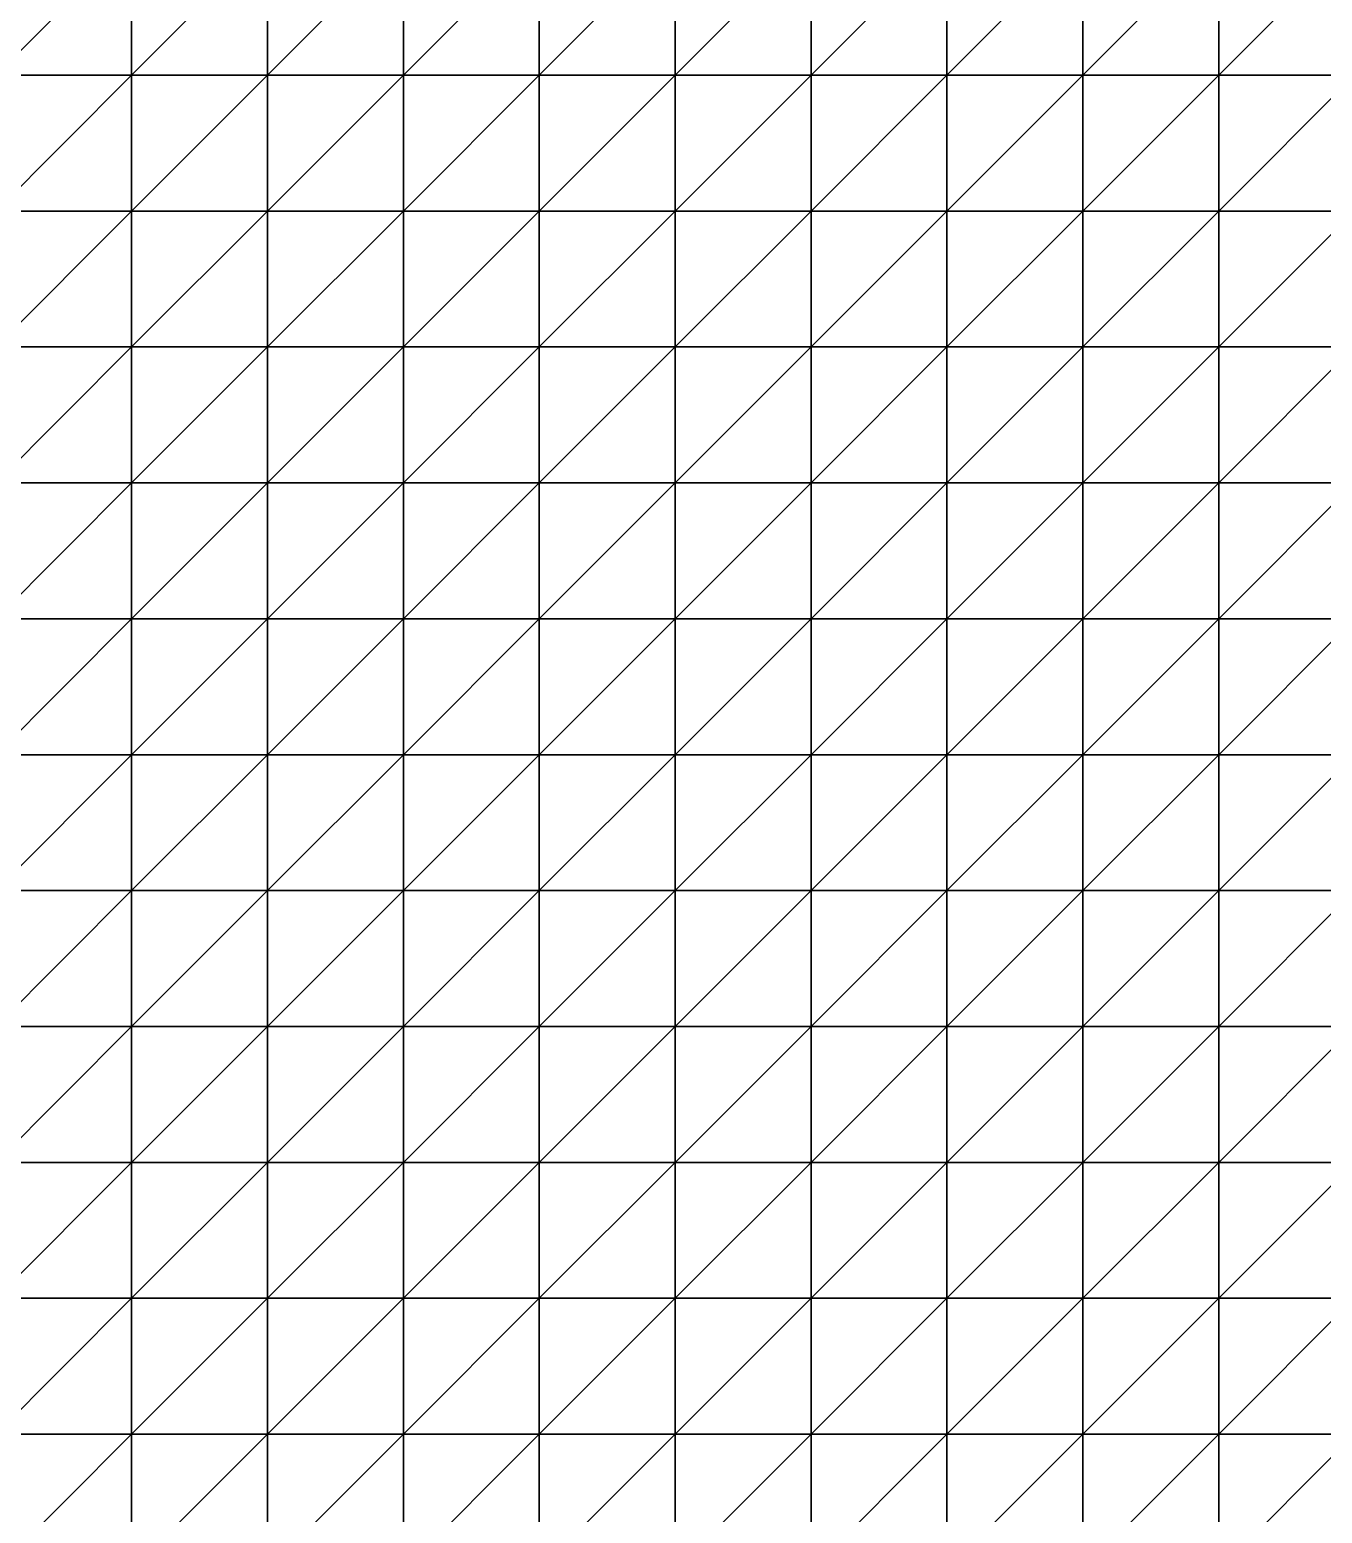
# Model space of a CAD drawing. Extents: x 292020 to 295740, y 4557680 to 4560040.
# Drawn here: x 295085 to 295275.2, y 4559448.3 to 4559666.7 of the extents above; entities that cross this region are included whole.
import ezdxf

# ---------------------------------------------------------------- set-up
doc = ezdxf.new("R2010")
doc.units = 0
doc.layers.add('RUN201_4_-_RUN201_NODOMAIN5_20X', color=7, linetype='CONTINUOUS')

msp = doc.modelspace()

# ---------------------------------------------------------------- linework, layer by layer
at = {"layer": 'RUN201_4_-_RUN201_NODOMAIN5_20X'}
for points in [[(295080, 4559680, 1840), (295080, 4559660, 1840), (295100, 4559680, 1840)], [(295100, 4559680, 1840), (295080, 4559660, 1840), (295100, 4559660, 1840)], [(295100, 4559680, 1880), (295080, 4559660, 1880), (295080, 4559680, 1880)], [(295100, 4559660, 1880), (295080, 4559660, 1880), (295100, 4559680, 1880)], [(295100, 4559660, 1840), (295100, 4559660, 1860), (295100, 4559680, 1840)], [(295100, 4559680, 1840), (295100, 4559660, 1860), (295100, 4559680, 1860)], [(295100, 4559680, 1860), (295100, 4559660, 1860), (295120, 4559680, 1860)], [(295120, 4559680, 1860), (295100, 4559660, 1860), (295120, 4559660, 1860)], [(295120, 4559680, 1880), (295100, 4559660, 1880), (295100, 4559680, 1880)], [(295120, 4559660, 1880), (295100, 4559660, 1880), (295120, 4559680, 1880)], [(295120, 4559680, 1860), (295120, 4559660, 1860), (295140, 4559680, 1860)], [(295140, 4559680, 1860), (295120, 4559660, 1860), (295140, 4559660, 1860)], [(295140, 4559680, 1900), (295120, 4559660, 1900), (295120, 4559680, 1900)], [(295140, 4559660, 1900), (295120, 4559660, 1900), (295140, 4559680, 1900)], [(295120, 4559680, 1880), (295120, 4559660, 1900), (295120, 4559660, 1880)], [(295120, 4559680, 1900), (295120, 4559660, 1900), (295120, 4559680, 1880)], [(295140, 4559680, 1860), (295140, 4559660, 1860), (295160, 4559680, 1860)], [(295160, 4559680, 1860), (295140, 4559660, 1860), (295160, 4559660, 1860)], [(295160, 4559680, 1900), (295140, 4559660, 1900), (295140, 4559680, 1900)], [(295160, 4559660, 1900), (295140, 4559660, 1900), (295160, 4559680, 1900)], [(295160, 4559680, 1840), (295160, 4559660, 1840), (295180, 4559680, 1840)], [(295180, 4559680, 1840), (295160, 4559660, 1840), (295180, 4559660, 1840)], [(295160, 4559680, 1840), (295160, 4559660, 1860), (295160, 4559660, 1840)], [(295160, 4559680, 1860), (295160, 4559660, 1860), (295160, 4559680, 1840)], [(295180, 4559680, 1900), (295160, 4559660, 1900), (295160, 4559680, 1900)], [(295180, 4559660, 1900), (295160, 4559660, 1900), (295180, 4559680, 1900)], [(295180, 4559680, 1820), (295180, 4559660, 1820), (295200, 4559680, 1820)], [(295200, 4559680, 1820), (295180, 4559660, 1820), (295200, 4559660, 1820)], [(295180, 4559680, 1820), (295180, 4559660, 1840), (295180, 4559660, 1820)], [(295180, 4559680, 1840), (295180, 4559660, 1840), (295180, 4559680, 1820)], [(295200, 4559680, 1900), (295180, 4559660, 1900), (295180, 4559680, 1900)], [(295200, 4559660, 1900), (295180, 4559660, 1900), (295200, 4559680, 1900)], [(295200, 4559680, 1820), (295200, 4559660, 1820), (295220, 4559680, 1820)], [(295220, 4559680, 1820), (295200, 4559660, 1820), (295220, 4559660, 1820)], [(295220, 4559680, 1900), (295200, 4559660, 1900), (295200, 4559680, 1900)], [(295220, 4559660, 1900), (295200, 4559660, 1900), (295220, 4559680, 1900)], [(295220, 4559680, 1820), (295220, 4559660, 1820), (295240, 4559680, 1820)], [(295240, 4559680, 1820), (295220, 4559660, 1820), (295240, 4559660, 1820)], [(295240, 4559680, 1900), (295220, 4559660, 1900), (295220, 4559680, 1900)], [(295240, 4559660, 1900), (295220, 4559660, 1900), (295240, 4559680, 1900)], [(295240, 4559680, 1820), (295240, 4559660, 1820), (295260, 4559680, 1820)], [(295260, 4559680, 1820), (295240, 4559660, 1820), (295260, 4559660, 1820)], [(295260, 4559680, 1900), (295240, 4559660, 1900), (295240, 4559680, 1900)], [(295260, 4559660, 1900), (295240, 4559660, 1900), (295260, 4559680, 1900)], [(295260, 4559680, 1820), (295260, 4559660, 1820), (295280, 4559680, 1820)], [(295280, 4559680, 1820), (295260, 4559660, 1820), (295280, 4559660, 1820)], [(295280, 4559680, 1900), (295260, 4559660, 1900), (295260, 4559680, 1900)], [(295280, 4559660, 1900), (295260, 4559660, 1900), (295280, 4559680, 1900)], [(295080, 4559660, 1840), (295080, 4559660, 1860), (295100, 4559660, 1840)], [(295100, 4559660, 1840), (295080, 4559660, 1860), (295100, 4559660, 1860)], [(295080, 4559660, 1860), (295080, 4559640, 1860), (295100, 4559660, 1860)], [(295100, 4559660, 1860), (295080, 4559640, 1860), (295100, 4559640, 1860)], [(295100, 4559660, 1880), (295080, 4559640, 1880), (295080, 4559660, 1880)], [(295100, 4559640, 1880), (295080, 4559640, 1880), (295100, 4559660, 1880)], [(295100, 4559660, 1860), (295100, 4559640, 1860), (295120, 4559660, 1860)], [(295120, 4559660, 1860), (295100, 4559640, 1860), (295120, 4559640, 1860)], [(295120, 4559660, 1880), (295100, 4559640, 1880), (295100, 4559660, 1880)], [(295120, 4559640, 1880), (295100, 4559640, 1880), (295120, 4559660, 1880)], [(295120, 4559660, 1860), (295120, 4559640, 1860), (295140, 4559660, 1860)], [(295140, 4559660, 1860), (295120, 4559640, 1860), (295140, 4559640, 1860)], [(295140, 4559660, 1900), (295120, 4559640, 1900), (295120, 4559660, 1900)], [(295140, 4559640, 1900), (295120, 4559640, 1900), (295140, 4559660, 1900)], [(295120, 4559660, 1880), (295120, 4559640, 1900), (295120, 4559640, 1880)], [(295120, 4559660, 1900), (295120, 4559640, 1900), (295120, 4559660, 1880)], [(295140, 4559660, 1860), (295140, 4559640, 1860), (295160, 4559660, 1860)], [(295160, 4559660, 1860), (295140, 4559640, 1860), (295160, 4559640, 1860)], [(295160, 4559660, 1900), (295140, 4559640, 1900), (295140, 4559660, 1900)], [(295160, 4559640, 1900), (295140, 4559640, 1900), (295160, 4559660, 1900)], [(295160, 4559660, 1840), (295160, 4559660, 1860), (295180, 4559660, 1840)], [(295180, 4559660, 1840), (295160, 4559660, 1860), (295180, 4559660, 1860)], [(295160, 4559660, 1860), (295160, 4559640, 1860), (295180, 4559660, 1860)], [(295180, 4559660, 1860), (295160, 4559640, 1860), (295180, 4559640, 1860)], [(295180, 4559660, 1900), (295160, 4559640, 1900), (295160, 4559660, 1900)], [(295180, 4559640, 1900), (295160, 4559640, 1900), (295180, 4559660, 1900)], [(295180, 4559660, 1820), (295180, 4559660, 1840), (295200, 4559660, 1820)], [(295200, 4559660, 1820), (295180, 4559660, 1840), (295200, 4559660, 1840)], [(295180, 4559660, 1840), (295180, 4559640, 1840), (295200, 4559660, 1840)], [(295200, 4559660, 1840), (295180, 4559640, 1840), (295200, 4559640, 1840)], [(295180, 4559660, 1840), (295180, 4559640, 1860), (295180, 4559640, 1840)], [(295180, 4559660, 1860), (295180, 4559640, 1860), (295180, 4559660, 1840)], [(295200, 4559660, 1900), (295180, 4559640, 1900), (295180, 4559660, 1900)], [(295200, 4559640, 1900), (295180, 4559640, 1900), (295200, 4559660, 1900)], [(295200, 4559660, 1820), (295200, 4559660, 1840), (295220, 4559660, 1820)], [(295220, 4559660, 1820), (295200, 4559660, 1840), (295220, 4559660, 1840)], [(295200, 4559660, 1840), (295200, 4559640, 1840), (295220, 4559660, 1840)], [(295220, 4559660, 1840), (295200, 4559640, 1840), (295220, 4559640, 1840)], [(295220, 4559660, 1900), (295200, 4559640, 1900), (295200, 4559660, 1900)], [(295220, 4559640, 1900), (295200, 4559640, 1900), (295220, 4559660, 1900)], [(295220, 4559660, 1820), (295220, 4559660, 1840), (295240, 4559660, 1820)], [(295240, 4559660, 1820), (295220, 4559660, 1840), (295240, 4559660, 1840)], [(295220, 4559660, 1840), (295220, 4559640, 1840), (295240, 4559660, 1840)], [(295240, 4559660, 1840), (295220, 4559640, 1840), (295240, 4559640, 1840)], [(295240, 4559660, 1900), (295220, 4559640, 1900), (295220, 4559660, 1900)], [(295240, 4559640, 1900), (295220, 4559640, 1900), (295240, 4559660, 1900)], [(295240, 4559660, 1820), (295240, 4559660, 1840), (295260, 4559660, 1820)], [(295260, 4559660, 1820), (295240, 4559660, 1840), (295260, 4559660, 1840)], [(295240, 4559660, 1840), (295240, 4559640, 1840), (295260, 4559660, 1840)], [(295260, 4559660, 1840), (295240, 4559640, 1840), (295260, 4559640, 1840)], [(295260, 4559660, 1900), (295240, 4559640, 1900), (295240, 4559660, 1900)], [(295260, 4559640, 1900), (295240, 4559640, 1900), (295260, 4559660, 1900)], [(295260, 4559660, 1820), (295260, 4559660, 1840), (295280, 4559660, 1820)], [(295280, 4559660, 1820), (295260, 4559660, 1840), (295280, 4559660, 1840)], [(295260, 4559660, 1840), (295260, 4559640, 1840), (295280, 4559660, 1840)], [(295280, 4559660, 1840), (295260, 4559640, 1840), (295280, 4559640, 1840)], [(295280, 4559660, 1900), (295260, 4559640, 1900), (295260, 4559660, 1900)], [(295280, 4559640, 1900), (295260, 4559640, 1900), (295280, 4559660, 1900)], [(295080, 4559640, 1860), (295080, 4559620, 1860), (295100, 4559640, 1860)], [(295100, 4559640, 1860), (295080, 4559620, 1860), (295100, 4559620, 1860)], [(295100, 4559640, 1880), (295080, 4559620, 1880), (295080, 4559640, 1880)], [(295100, 4559620, 1880), (295080, 4559620, 1880), (295100, 4559640, 1880)], [(295100, 4559640, 1860), (295100, 4559620, 1860), (295120, 4559640, 1860)], [(295120, 4559640, 1860), (295100, 4559620, 1860), (295120, 4559620, 1860)], [(295120, 4559640, 1900), (295100, 4559620, 1900), (295100, 4559640, 1900)], [(295120, 4559620, 1900), (295100, 4559620, 1900), (295120, 4559640, 1900)], [(295120, 4559640, 1880), (295100, 4559640, 1900), (295100, 4559640, 1880)], [(295120, 4559640, 1900), (295100, 4559640, 1900), (295120, 4559640, 1880)], [(295100, 4559640, 1880), (295100, 4559620, 1900), (295100, 4559620, 1880)], [(295100, 4559640, 1900), (295100, 4559620, 1900), (295100, 4559640, 1880)], [(295120, 4559640, 1860), (295120, 4559620, 1860), (295140, 4559640, 1860)], [(295140, 4559640, 1860), (295120, 4559620, 1860), (295140, 4559620, 1860)], [(295140, 4559640, 1900), (295120, 4559620, 1900), (295120, 4559640, 1900)], [(295140, 4559620, 1900), (295120, 4559620, 1900), (295140, 4559640, 1900)], [(295140, 4559640, 1860), (295140, 4559620, 1860), (295160, 4559640, 1860)], [(295160, 4559640, 1860), (295140, 4559620, 1860), (295160, 4559620, 1860)], [(295160, 4559640, 1900), (295140, 4559620, 1900), (295140, 4559640, 1900)], [(295160, 4559620, 1900), (295140, 4559620, 1900), (295160, 4559640, 1900)], [(295160, 4559640, 1860), (295160, 4559620, 1860), (295180, 4559640, 1860)], [(295180, 4559640, 1860), (295160, 4559620, 1860), (295180, 4559620, 1860)], [(295180, 4559640, 1900), (295160, 4559620, 1900), (295160, 4559640, 1900)], [(295180, 4559620, 1900), (295160, 4559620, 1900), (295180, 4559640, 1900)], [(295180, 4559640, 1840), (295180, 4559640, 1860), (295200, 4559640, 1840)], [(295200, 4559640, 1840), (295180, 4559640, 1860), (295200, 4559640, 1860)], [(295180, 4559640, 1860), (295180, 4559620, 1860), (295200, 4559640, 1860)], [(295200, 4559640, 1860), (295180, 4559620, 1860), (295200, 4559620, 1860)], [(295200, 4559640, 1900), (295180, 4559620, 1900), (295180, 4559640, 1900)], [(295200, 4559620, 1900), (295180, 4559620, 1900), (295200, 4559640, 1900)], [(295200, 4559640, 1840), (295200, 4559640, 1860), (295220, 4559640, 1840)], [(295220, 4559640, 1840), (295200, 4559640, 1860), (295220, 4559640, 1860)], [(295200, 4559640, 1860), (295200, 4559620, 1860), (295220, 4559640, 1860)], [(295220, 4559640, 1860), (295200, 4559620, 1860), (295220, 4559620, 1860)], [(295220, 4559640, 1900), (295200, 4559620, 1900), (295200, 4559640, 1900)], [(295220, 4559620, 1900), (295200, 4559620, 1900), (295220, 4559640, 1900)], [(295220, 4559640, 1840), (295220, 4559620, 1840), (295240, 4559640, 1840)], [(295240, 4559640, 1840), (295220, 4559620, 1840), (295240, 4559620, 1840)], [(295220, 4559640, 1840), (295220, 4559620, 1860), (295220, 4559620, 1840)], [(295220, 4559640, 1860), (295220, 4559620, 1860), (295220, 4559640, 1840)], [(295240, 4559640, 1900), (295220, 4559620, 1900), (295220, 4559640, 1900)], [(295240, 4559620, 1900), (295220, 4559620, 1900), (295240, 4559640, 1900)], [(295240, 4559640, 1840), (295240, 4559620, 1840), (295260, 4559640, 1840)], [(295260, 4559640, 1840), (295240, 4559620, 1840), (295260, 4559620, 1840)], [(295260, 4559640, 1900), (295240, 4559620, 1900), (295240, 4559640, 1900)], [(295260, 4559620, 1900), (295240, 4559620, 1900), (295260, 4559640, 1900)], [(295260, 4559640, 1840), (295260, 4559620, 1840), (295280, 4559640, 1840)], [(295280, 4559640, 1840), (295260, 4559620, 1840), (295280, 4559620, 1840)], [(295280, 4559640, 1900), (295260, 4559620, 1900), (295260, 4559640, 1900)], [(295280, 4559620, 1900), (295260, 4559620, 1900), (295280, 4559640, 1900)], [(295080, 4559620, 1860), (295080, 4559600, 1860), (295100, 4559620, 1860)], [(295100, 4559620, 1860), (295080, 4559600, 1860), (295100, 4559600, 1860)], [(295100, 4559620, 1880), (295080, 4559600, 1880), (295080, 4559620, 1880)], [(295100, 4559600, 1880), (295080, 4559600, 1880), (295100, 4559620, 1880)], [(295100, 4559620, 1860), (295100, 4559600, 1860), (295120, 4559620, 1860)], [(295120, 4559620, 1860), (295100, 4559600, 1860), (295120, 4559600, 1860)], [(295120, 4559620, 1900), (295100, 4559600, 1900), (295100, 4559620, 1900)], [(295120, 4559600, 1900), (295100, 4559600, 1900), (295120, 4559620, 1900)], [(295100, 4559620, 1880), (295100, 4559600, 1900), (295100, 4559600, 1880)], [(295100, 4559620, 1900), (295100, 4559600, 1900), (295100, 4559620, 1880)], [(295120, 4559620, 1860), (295120, 4559600, 1860), (295140, 4559620, 1860)], [(295140, 4559620, 1860), (295120, 4559600, 1860), (295140, 4559600, 1860)], [(295140, 4559620, 1900), (295120, 4559600, 1900), (295120, 4559620, 1900)], [(295140, 4559600, 1900), (295120, 4559600, 1900), (295140, 4559620, 1900)], [(295140, 4559620, 1860), (295140, 4559600, 1860), (295160, 4559620, 1860)], [(295160, 4559620, 1860), (295140, 4559600, 1860), (295160, 4559600, 1860)], [(295160, 4559620, 1900), (295140, 4559600, 1900), (295140, 4559620, 1900)], [(295160, 4559600, 1900), (295140, 4559600, 1900), (295160, 4559620, 1900)], [(295160, 4559620, 1860), (295160, 4559600, 1860), (295180, 4559620, 1860)], [(295180, 4559620, 1860), (295160, 4559600, 1860), (295180, 4559600, 1860)], [(295180, 4559620, 1900), (295160, 4559600, 1900), (295160, 4559620, 1900)], [(295180, 4559600, 1900), (295160, 4559600, 1900), (295180, 4559620, 1900)], [(295180, 4559620, 1860), (295180, 4559600, 1860), (295200, 4559620, 1860)], [(295200, 4559620, 1860), (295180, 4559600, 1860), (295200, 4559600, 1860)], [(295200, 4559620, 1900), (295180, 4559600, 1900), (295180, 4559620, 1900)], [(295200, 4559600, 1900), (295180, 4559600, 1900), (295200, 4559620, 1900)], [(295200, 4559620, 1840), (295200, 4559600, 1840), (295220, 4559620, 1840)], [(295220, 4559620, 1840), (295200, 4559600, 1840), (295220, 4559600, 1840)], [(295220, 4559620, 1840), (295200, 4559620, 1860), (295200, 4559620, 1840)], [(295220, 4559620, 1860), (295200, 4559620, 1860), (295220, 4559620, 1840)], [(295200, 4559620, 1840), (295200, 4559600, 1860), (295200, 4559600, 1840)], [(295200, 4559620, 1860), (295200, 4559600, 1860), (295200, 4559620, 1840)], [(295220, 4559620, 1900), (295200, 4559600, 1900), (295200, 4559620, 1900)], [(295220, 4559600, 1900), (295200, 4559600, 1900), (295220, 4559620, 1900)], [(295220, 4559620, 1820), (295220, 4559600, 1820), (295240, 4559620, 1820)], [(295240, 4559620, 1820), (295220, 4559600, 1820), (295240, 4559600, 1820)], [(295240, 4559620, 1820), (295220, 4559620, 1840), (295220, 4559620, 1820)], [(295240, 4559620, 1840), (295220, 4559620, 1840), (295240, 4559620, 1820)], [(295220, 4559620, 1820), (295220, 4559600, 1840), (295220, 4559600, 1820)], [(295220, 4559620, 1840), (295220, 4559600, 1840), (295220, 4559620, 1820)], [(295240, 4559620, 1900), (295220, 4559600, 1900), (295220, 4559620, 1900)], [(295240, 4559600, 1900), (295220, 4559600, 1900), (295240, 4559620, 1900)], [(295240, 4559620, 1820), (295240, 4559600, 1820), (295260, 4559620, 1820)], [(295260, 4559620, 1820), (295240, 4559600, 1820), (295260, 4559600, 1820)], [(295260, 4559620, 1820), (295240, 4559620, 1840), (295240, 4559620, 1820)], [(295260, 4559620, 1840), (295240, 4559620, 1840), (295260, 4559620, 1820)], [(295260, 4559620, 1900), (295240, 4559600, 1900), (295240, 4559620, 1900)], [(295260, 4559600, 1900), (295240, 4559600, 1900), (295260, 4559620, 1900)], [(295260, 4559620, 1820), (295260, 4559600, 1820), (295280, 4559620, 1820)], [(295280, 4559620, 1820), (295260, 4559600, 1820), (295280, 4559600, 1820)], [(295280, 4559620, 1820), (295260, 4559620, 1840), (295260, 4559620, 1820)], [(295280, 4559620, 1840), (295260, 4559620, 1840), (295280, 4559620, 1820)], [(295280, 4559620, 1900), (295260, 4559600, 1900), (295260, 4559620, 1900)], [(295280, 4559600, 1900), (295260, 4559600, 1900), (295280, 4559620, 1900)], [(295080, 4559600, 1860), (295080, 4559580, 1860), (295100, 4559600, 1860)], [(295100, 4559600, 1860), (295080, 4559580, 1860), (295100, 4559580, 1860)], [(295100, 4559600, 1900), (295080, 4559580, 1900), (295080, 4559600, 1900)], [(295100, 4559580, 1900), (295080, 4559580, 1900), (295100, 4559600, 1900)], [(295100, 4559600, 1880), (295080, 4559600, 1900), (295080, 4559600, 1880)], [(295100, 4559600, 1900), (295080, 4559600, 1900), (295100, 4559600, 1880)], [(295100, 4559600, 1860), (295100, 4559580, 1860), (295120, 4559600, 1860)], [(295120, 4559600, 1860), (295100, 4559580, 1860), (295120, 4559580, 1860)], [(295120, 4559600, 1900), (295100, 4559580, 1900), (295100, 4559600, 1900)], [(295120, 4559580, 1900), (295100, 4559580, 1900), (295120, 4559600, 1900)], [(295120, 4559600, 1860), (295120, 4559580, 1860), (295140, 4559600, 1860)], [(295140, 4559600, 1860), (295120, 4559580, 1860), (295140, 4559580, 1860)], [(295140, 4559600, 1900), (295120, 4559580, 1900), (295120, 4559600, 1900)], [(295140, 4559580, 1900), (295120, 4559580, 1900), (295140, 4559600, 1900)], [(295140, 4559600, 1860), (295140, 4559580, 1860), (295160, 4559600, 1860)], [(295160, 4559600, 1860), (295140, 4559580, 1860), (295160, 4559580, 1860)], [(295160, 4559600, 1900), (295140, 4559580, 1900), (295140, 4559600, 1900)], [(295160, 4559580, 1900), (295140, 4559580, 1900), (295160, 4559600, 1900)], [(295160, 4559600, 1860), (295160, 4559580, 1860), (295180, 4559600, 1860)], [(295180, 4559600, 1860), (295160, 4559580, 1860), (295180, 4559580, 1860)], [(295180, 4559600, 1900), (295160, 4559580, 1900), (295160, 4559600, 1900)], [(295180, 4559580, 1900), (295160, 4559580, 1900), (295180, 4559600, 1900)], [(295180, 4559600, 1840), (295180, 4559580, 1840), (295200, 4559600, 1840)], [(295200, 4559600, 1840), (295180, 4559580, 1840), (295200, 4559580, 1840)], [(295200, 4559600, 1840), (295180, 4559600, 1860), (295180, 4559600, 1840)], [(295200, 4559600, 1860), (295180, 4559600, 1860), (295200, 4559600, 1840)], [(295180, 4559600, 1840), (295180, 4559580, 1860), (295180, 4559580, 1840)], [(295180, 4559600, 1860), (295180, 4559580, 1860), (295180, 4559600, 1840)], [(295200, 4559600, 1900), (295180, 4559580, 1900), (295180, 4559600, 1900)], [(295200, 4559580, 1900), (295180, 4559580, 1900), (295200, 4559600, 1900)], [(295200, 4559600, 1820), (295200, 4559580, 1820), (295220, 4559600, 1820)], [(295220, 4559600, 1820), (295200, 4559580, 1820), (295220, 4559580, 1820)], [(295220, 4559600, 1820), (295200, 4559600, 1840), (295200, 4559600, 1820)], [(295220, 4559600, 1840), (295200, 4559600, 1840), (295220, 4559600, 1820)], [(295200, 4559600, 1820), (295200, 4559580, 1840), (295200, 4559580, 1820)], [(295200, 4559600, 1840), (295200, 4559580, 1840), (295200, 4559600, 1820)], [(295220, 4559600, 1900), (295200, 4559580, 1900), (295200, 4559600, 1900)], [(295220, 4559580, 1900), (295200, 4559580, 1900), (295220, 4559600, 1900)], [(295220, 4559600, 1800), (295220, 4559580, 1800), (295240, 4559600, 1800)], [(295240, 4559600, 1800), (295220, 4559580, 1800), (295240, 4559580, 1800)], [(295240, 4559600, 1800), (295220, 4559600, 1820), (295220, 4559600, 1800)], [(295240, 4559600, 1820), (295220, 4559600, 1820), (295240, 4559600, 1800)], [(295220, 4559600, 1800), (295220, 4559580, 1820), (295220, 4559580, 1800)], [(295220, 4559600, 1820), (295220, 4559580, 1820), (295220, 4559600, 1800)], [(295240, 4559600, 1900), (295220, 4559580, 1900), (295220, 4559600, 1900)], [(295240, 4559580, 1900), (295220, 4559580, 1900), (295240, 4559600, 1900)], [(295240, 4559600, 1800), (295240, 4559580, 1800), (295260, 4559600, 1800)], [(295260, 4559600, 1800), (295240, 4559580, 1800), (295260, 4559580, 1800)], [(295260, 4559600, 1800), (295240, 4559600, 1820), (295240, 4559600, 1800)], [(295260, 4559600, 1820), (295240, 4559600, 1820), (295260, 4559600, 1800)], [(295260, 4559600, 1900), (295240, 4559580, 1900), (295240, 4559600, 1900)], [(295260, 4559580, 1900), (295240, 4559580, 1900), (295260, 4559600, 1900)], [(295260, 4559600, 1800), (295260, 4559580, 1800), (295280, 4559600, 1800)], [(295280, 4559600, 1800), (295260, 4559580, 1800), (295280, 4559580, 1800)], [(295280, 4559600, 1800), (295260, 4559600, 1820), (295260, 4559600, 1800)], [(295280, 4559600, 1820), (295260, 4559600, 1820), (295280, 4559600, 1800)], [(295280, 4559600, 1900), (295260, 4559580, 1900), (295260, 4559600, 1900)], [(295280, 4559580, 1900), (295260, 4559580, 1900), (295280, 4559600, 1900)], [(295080, 4559580, 1860), (295080, 4559560, 1860), (295100, 4559580, 1860)], [(295100, 4559580, 1860), (295080, 4559560, 1860), (295100, 4559560, 1860)], [(295100, 4559580, 1900), (295080, 4559560, 1900), (295080, 4559580, 1900)], [(295100, 4559560, 1900), (295080, 4559560, 1900), (295100, 4559580, 1900)], [(295100, 4559580, 1860), (295100, 4559560, 1860), (295120, 4559580, 1860)], [(295120, 4559580, 1860), (295100, 4559560, 1860), (295120, 4559560, 1860)], [(295120, 4559580, 1900), (295100, 4559560, 1900), (295100, 4559580, 1900)], [(295120, 4559560, 1900), (295100, 4559560, 1900), (295120, 4559580, 1900)], [(295120, 4559580, 1860), (295120, 4559560, 1860), (295140, 4559580, 1860)], [(295140, 4559580, 1860), (295120, 4559560, 1860), (295140, 4559560, 1860)], [(295140, 4559580, 1900), (295120, 4559560, 1900), (295120, 4559580, 1900)], [(295140, 4559560, 1900), (295120, 4559560, 1900), (295140, 4559580, 1900)], [(295140, 4559580, 1860), (295140, 4559560, 1860), (295160, 4559580, 1860)], [(295160, 4559580, 1860), (295140, 4559560, 1860), (295160, 4559560, 1860)], [(295160, 4559580, 1900), (295140, 4559560, 1900), (295140, 4559580, 1900)], [(295160, 4559560, 1900), (295140, 4559560, 1900), (295160, 4559580, 1900)], [(295160, 4559580, 1860), (295160, 4559560, 1860), (295180, 4559580, 1860)], [(295180, 4559580, 1860), (295160, 4559560, 1860), (295180, 4559560, 1860)], [(295180, 4559580, 1900), (295160, 4559560, 1900), (295160, 4559580, 1900)], [(295180, 4559560, 1900), (295160, 4559560, 1900), (295180, 4559580, 1900)], [(295180, 4559580, 1840), (295180, 4559580, 1860), (295200, 4559580, 1840)], [(295200, 4559580, 1840), (295180, 4559580, 1860), (295200, 4559580, 1860)], [(295180, 4559580, 1860), (295180, 4559560, 1860), (295200, 4559580, 1860)], [(295200, 4559580, 1860), (295180, 4559560, 1860), (295200, 4559560, 1860)], [(295200, 4559580, 1900), (295180, 4559560, 1900), (295180, 4559580, 1900)], [(295200, 4559560, 1900), (295180, 4559560, 1900), (295200, 4559580, 1900)], [(295200, 4559580, 1820), (295200, 4559580, 1840), (295220, 4559580, 1820)], [(295220, 4559580, 1820), (295200, 4559580, 1840), (295220, 4559580, 1840)], [(295200, 4559580, 1840), (295200, 4559560, 1840), (295220, 4559580, 1840)], [(295220, 4559580, 1840), (295200, 4559560, 1840), (295220, 4559560, 1840)], [(295200, 4559580, 1840), (295200, 4559560, 1860), (295200, 4559560, 1840)], [(295200, 4559580, 1860), (295200, 4559560, 1860), (295200, 4559580, 1840)], [(295220, 4559580, 1900), (295200, 4559560, 1900), (295200, 4559580, 1900)], [(295220, 4559560, 1900), (295200, 4559560, 1900), (295220, 4559580, 1900)], [(295220, 4559580, 1800), (295220, 4559580, 1820), (295240, 4559580, 1800)], [(295240, 4559580, 1800), (295220, 4559580, 1820), (295240, 4559580, 1820)], [(295220, 4559580, 1820), (295220, 4559560, 1820), (295240, 4559580, 1820)], [(295240, 4559580, 1820), (295220, 4559560, 1820), (295240, 4559560, 1820)], [(295220, 4559580, 1820), (295220, 4559560, 1840), (295220, 4559560, 1820)], [(295220, 4559580, 1840), (295220, 4559560, 1840), (295220, 4559580, 1820)], [(295240, 4559580, 1900), (295220, 4559560, 1900), (295220, 4559580, 1900)], [(295240, 4559560, 1900), (295220, 4559560, 1900), (295240, 4559580, 1900)], [(295240, 4559580, 1800), (295240, 4559560, 1800), (295260, 4559580, 1800)], [(295260, 4559580, 1800), (295240, 4559560, 1800), (295260, 4559560, 1800)], [(295240, 4559580, 1800), (295240, 4559560, 1820), (295240, 4559560, 1800)], [(295240, 4559580, 1820), (295240, 4559560, 1820), (295240, 4559580, 1800)], [(295260, 4559580, 1900), (295240, 4559560, 1900), (295240, 4559580, 1900)], [(295260, 4559560, 1900), (295240, 4559560, 1900), (295260, 4559580, 1900)], [(295260, 4559580, 1800), (295260, 4559560, 1800), (295280, 4559580, 1800)], [(295280, 4559580, 1800), (295260, 4559560, 1800), (295280, 4559560, 1800)], [(295280, 4559580, 1900), (295260, 4559560, 1900), (295260, 4559580, 1900)], [(295280, 4559560, 1900), (295260, 4559560, 1900), (295280, 4559580, 1900)], [(295080, 4559560, 1860), (295080, 4559540, 1860), (295100, 4559560, 1860)], [(295100, 4559560, 1860), (295080, 4559540, 1860), (295100, 4559540, 1860)], [(295100, 4559560, 1900), (295080, 4559540, 1900), (295080, 4559560, 1900)], [(295100, 4559540, 1900), (295080, 4559540, 1900), (295100, 4559560, 1900)], [(295100, 4559560, 1860), (295100, 4559540, 1860), (295120, 4559560, 1860)], [(295120, 4559560, 1860), (295100, 4559540, 1860), (295120, 4559540, 1860)], [(295120, 4559560, 1900), (295100, 4559540, 1900), (295100, 4559560, 1900)], [(295120, 4559540, 1900), (295100, 4559540, 1900), (295120, 4559560, 1900)], [(295120, 4559560, 1860), (295120, 4559540, 1860), (295140, 4559560, 1860)], [(295140, 4559560, 1860), (295120, 4559540, 1860), (295140, 4559540, 1860)], [(295140, 4559560, 1900), (295120, 4559540, 1900), (295120, 4559560, 1900)], [(295140, 4559540, 1900), (295120, 4559540, 1900), (295140, 4559560, 1900)], [(295140, 4559560, 1860), (295140, 4559540, 1860), (295160, 4559560, 1860)], [(295160, 4559560, 1860), (295140, 4559540, 1860), (295160, 4559540, 1860)], [(295160, 4559560, 1900), (295140, 4559540, 1900), (295140, 4559560, 1900)], [(295160, 4559540, 1900), (295140, 4559540, 1900), (295160, 4559560, 1900)], [(295160, 4559560, 1860), (295160, 4559540, 1860), (295180, 4559560, 1860)], [(295180, 4559560, 1860), (295160, 4559540, 1860), (295180, 4559540, 1860)], [(295180, 4559560, 1900), (295160, 4559540, 1900), (295160, 4559560, 1900)], [(295180, 4559540, 1900), (295160, 4559540, 1900), (295180, 4559560, 1900)], [(295180, 4559560, 1840), (295180, 4559540, 1840), (295200, 4559560, 1840)], [(295200, 4559560, 1840), (295180, 4559540, 1840), (295200, 4559540, 1840)], [(295200, 4559560, 1840), (295180, 4559560, 1860), (295180, 4559560, 1840)], [(295200, 4559560, 1860), (295180, 4559560, 1860), (295200, 4559560, 1840)], [(295180, 4559560, 1840), (295180, 4559540, 1860), (295180, 4559540, 1840)], [(295180, 4559560, 1860), (295180, 4559540, 1860), (295180, 4559560, 1840)], [(295200, 4559560, 1900), (295180, 4559540, 1900), (295180, 4559560, 1900)], [(295200, 4559540, 1900), (295180, 4559540, 1900), (295200, 4559560, 1900)], [(295200, 4559560, 1820), (295200, 4559540, 1820), (295220, 4559560, 1820)], [(295220, 4559560, 1820), (295200, 4559540, 1820), (295220, 4559540, 1820)], [(295220, 4559560, 1820), (295200, 4559560, 1840), (295200, 4559560, 1820)], [(295220, 4559560, 1840), (295200, 4559560, 1840), (295220, 4559560, 1820)], [(295200, 4559560, 1820), (295200, 4559540, 1840), (295200, 4559540, 1820)], [(295200, 4559560, 1840), (295200, 4559540, 1840), (295200, 4559560, 1820)], [(295220, 4559560, 1900), (295200, 4559540, 1900), (295200, 4559560, 1900)], [(295220, 4559540, 1900), (295200, 4559540, 1900), (295220, 4559560, 1900)], [(295220, 4559560, 1800), (295220, 4559540, 1800), (295240, 4559560, 1800)], [(295240, 4559560, 1800), (295220, 4559540, 1800), (295240, 4559540, 1800)], [(295240, 4559560, 1800), (295220, 4559560, 1820), (295220, 4559560, 1800)], [(295240, 4559560, 1820), (295220, 4559560, 1820), (295240, 4559560, 1800)], [(295220, 4559560, 1800), (295220, 4559540, 1820), (295220, 4559540, 1800)], [(295220, 4559560, 1820), (295220, 4559540, 1820), (295220, 4559560, 1800)], [(295240, 4559560, 1900), (295220, 4559540, 1900), (295220, 4559560, 1900)], [(295240, 4559540, 1900), (295220, 4559540, 1900), (295240, 4559560, 1900)], [(295240, 4559560, 1800), (295240, 4559540, 1800), (295260, 4559560, 1800)], [(295260, 4559560, 1800), (295240, 4559540, 1800), (295260, 4559540, 1800)], [(295260, 4559560, 1900), (295240, 4559540, 1900), (295240, 4559560, 1900)], [(295260, 4559540, 1900), (295240, 4559540, 1900), (295260, 4559560, 1900)], [(295260, 4559560, 1800), (295260, 4559540, 1800), (295280, 4559560, 1800)], [(295280, 4559560, 1800), (295260, 4559540, 1800), (295280, 4559540, 1800)], [(295280, 4559560, 1900), (295260, 4559540, 1900), (295260, 4559560, 1900)], [(295280, 4559540, 1900), (295260, 4559540, 1900), (295280, 4559560, 1900)], [(295080, 4559540, 1860), (295080, 4559520, 1860), (295100, 4559540, 1860)], [(295100, 4559540, 1860), (295080, 4559520, 1860), (295100, 4559520, 1860)], [(295100, 4559540, 1900), (295080, 4559520, 1900), (295080, 4559540, 1900)], [(295100, 4559520, 1900), (295080, 4559520, 1900), (295100, 4559540, 1900)], [(295100, 4559540, 1860), (295100, 4559520, 1860), (295120, 4559540, 1860)], [(295120, 4559540, 1860), (295100, 4559520, 1860), (295120, 4559520, 1860)], [(295120, 4559540, 1900), (295100, 4559520, 1900), (295100, 4559540, 1900)], [(295120, 4559520, 1900), (295100, 4559520, 1900), (295120, 4559540, 1900)], [(295120, 4559540, 1860), (295120, 4559520, 1860), (295140, 4559540, 1860)], [(295140, 4559540, 1860), (295120, 4559520, 1860), (295140, 4559520, 1860)], [(295140, 4559540, 1900), (295120, 4559520, 1900), (295120, 4559540, 1900)], [(295140, 4559520, 1900), (295120, 4559520, 1900), (295140, 4559540, 1900)], [(295140, 4559540, 1860), (295140, 4559520, 1860), (295160, 4559540, 1860)], [(295160, 4559540, 1860), (295140, 4559520, 1860), (295160, 4559520, 1860)], [(295160, 4559540, 1900), (295140, 4559520, 1900), (295140, 4559540, 1900)], [(295160, 4559520, 1900), (295140, 4559520, 1900), (295160, 4559540, 1900)], [(295160, 4559540, 1860), (295160, 4559520, 1860), (295180, 4559540, 1860)], [(295180, 4559540, 1860), (295160, 4559520, 1860), (295180, 4559520, 1860)], [(295180, 4559540, 1900), (295160, 4559520, 1900), (295160, 4559540, 1900)], [(295180, 4559520, 1900), (295160, 4559520, 1900), (295180, 4559540, 1900)], [(295180, 4559540, 1840), (295180, 4559520, 1840), (295200, 4559540, 1840)], [(295200, 4559540, 1840), (295180, 4559520, 1840), (295200, 4559520, 1840)], [(295180, 4559540, 1840), (295180, 4559520, 1860), (295180, 4559520, 1840)], [(295180, 4559540, 1860), (295180, 4559520, 1860), (295180, 4559540, 1840)], [(295200, 4559540, 1900), (295180, 4559520, 1900), (295180, 4559540, 1900)], [(295200, 4559520, 1900), (295180, 4559520, 1900), (295200, 4559540, 1900)], [(295200, 4559540, 1820), (295200, 4559520, 1820), (295220, 4559540, 1820)], [(295220, 4559540, 1820), (295200, 4559520, 1820), (295220, 4559520, 1820)], [(295200, 4559540, 1820), (295200, 4559520, 1840), (295200, 4559520, 1820)], [(295200, 4559540, 1840), (295200, 4559520, 1840), (295200, 4559540, 1820)], [(295220, 4559540, 1900), (295200, 4559520, 1900), (295200, 4559540, 1900)], [(295220, 4559520, 1900), (295200, 4559520, 1900), (295220, 4559540, 1900)], [(295220, 4559540, 1800), (295220, 4559520, 1800), (295240, 4559540, 1800)], [(295240, 4559540, 1800), (295220, 4559520, 1800), (295240, 4559520, 1800)], [(295220, 4559540, 1800), (295220, 4559520, 1820), (295220, 4559520, 1800)], [(295220, 4559540, 1820), (295220, 4559520, 1820), (295220, 4559540, 1800)], [(295240, 4559540, 1900), (295220, 4559520, 1900), (295220, 4559540, 1900)], [(295240, 4559520, 1900), (295220, 4559520, 1900), (295240, 4559540, 1900)], [(295240, 4559540, 1800), (295240, 4559520, 1800), (295260, 4559540, 1800)], [(295260, 4559540, 1800), (295240, 4559520, 1800), (295260, 4559520, 1800)], [(295260, 4559540, 1900), (295240, 4559520, 1900), (295240, 4559540, 1900)], [(295260, 4559520, 1900), (295240, 4559520, 1900), (295260, 4559540, 1900)], [(295260, 4559540, 1800), (295260, 4559520, 1800), (295280, 4559540, 1800)], [(295280, 4559540, 1800), (295260, 4559520, 1800), (295280, 4559520, 1800)], [(295280, 4559540, 1900), (295260, 4559520, 1900), (295260, 4559540, 1900)], [(295280, 4559520, 1900), (295260, 4559520, 1900), (295280, 4559540, 1900)], [(295080, 4559520, 1860), (295080, 4559500, 1860), (295100, 4559520, 1860)], [(295100, 4559520, 1860), (295080, 4559500, 1860), (295100, 4559500, 1860)], [(295100, 4559520, 1900), (295080, 4559500, 1900), (295080, 4559520, 1900)], [(295100, 4559500, 1900), (295080, 4559500, 1900), (295100, 4559520, 1900)], [(295100, 4559520, 1860), (295100, 4559500, 1860), (295120, 4559520, 1860)], [(295120, 4559520, 1860), (295100, 4559500, 1860), (295120, 4559500, 1860)], [(295120, 4559520, 1900), (295100, 4559500, 1900), (295100, 4559520, 1900)], [(295120, 4559500, 1900), (295100, 4559500, 1900), (295120, 4559520, 1900)], [(295120, 4559520, 1860), (295120, 4559500, 1860), (295140, 4559520, 1860)], [(295140, 4559520, 1860), (295120, 4559500, 1860), (295140, 4559500, 1860)], [(295140, 4559520, 1900), (295120, 4559500, 1900), (295120, 4559520, 1900)], [(295140, 4559500, 1900), (295120, 4559500, 1900), (295140, 4559520, 1900)], [(295140, 4559520, 1860), (295140, 4559500, 1860), (295160, 4559520, 1860)], [(295160, 4559520, 1860), (295140, 4559500, 1860), (295160, 4559500, 1860)], [(295160, 4559520, 1900), (295140, 4559500, 1900), (295140, 4559520, 1900)], [(295160, 4559500, 1900), (295140, 4559500, 1900), (295160, 4559520, 1900)], [(295160, 4559520, 1860), (295160, 4559500, 1860), (295180, 4559520, 1860)], [(295180, 4559520, 1860), (295160, 4559500, 1860), (295180, 4559500, 1860)], [(295180, 4559520, 1900), (295160, 4559500, 1900), (295160, 4559520, 1900)], [(295180, 4559500, 1900), (295160, 4559500, 1900), (295180, 4559520, 1900)], [(295180, 4559520, 1840), (295180, 4559500, 1840), (295200, 4559520, 1840)], [(295200, 4559520, 1840), (295180, 4559500, 1840), (295200, 4559500, 1840)], [(295180, 4559520, 1840), (295180, 4559500, 1860), (295180, 4559500, 1840)], [(295180, 4559520, 1860), (295180, 4559500, 1860), (295180, 4559520, 1840)], [(295200, 4559520, 1900), (295180, 4559500, 1900), (295180, 4559520, 1900)], [(295200, 4559500, 1900), (295180, 4559500, 1900), (295200, 4559520, 1900)], [(295200, 4559520, 1820), (295200, 4559500, 1820), (295220, 4559520, 1820)], [(295220, 4559520, 1820), (295200, 4559500, 1820), (295220, 4559500, 1820)], [(295200, 4559520, 1820), (295200, 4559500, 1840), (295200, 4559500, 1820)], [(295200, 4559520, 1840), (295200, 4559500, 1840), (295200, 4559520, 1820)], [(295220, 4559520, 1900), (295200, 4559500, 1900), (295200, 4559520, 1900)], [(295220, 4559500, 1900), (295200, 4559500, 1900), (295220, 4559520, 1900)], [(295220, 4559520, 1800), (295220, 4559500, 1800), (295240, 4559520, 1800)], [(295240, 4559520, 1800), (295220, 4559500, 1800), (295240, 4559500, 1800)], [(295220, 4559520, 1800), (295220, 4559500, 1820), (295220, 4559500, 1800)], [(295220, 4559520, 1820), (295220, 4559500, 1820), (295220, 4559520, 1800)], [(295240, 4559520, 1900), (295220, 4559500, 1900), (295220, 4559520, 1900)], [(295240, 4559500, 1900), (295220, 4559500, 1900), (295240, 4559520, 1900)], [(295240, 4559520, 1800), (295240, 4559500, 1800), (295260, 4559520, 1800)], [(295260, 4559520, 1800), (295240, 4559500, 1800), (295260, 4559500, 1800)], [(295260, 4559520, 1900), (295240, 4559500, 1900), (295240, 4559520, 1900)], [(295260, 4559500, 1900), (295240, 4559500, 1900), (295260, 4559520, 1900)], [(295260, 4559520, 1800), (295260, 4559500, 1800), (295280, 4559520, 1800)], [(295280, 4559520, 1800), (295260, 4559500, 1800), (295280, 4559500, 1800)], [(295280, 4559520, 1900), (295260, 4559500, 1900), (295260, 4559520, 1900)], [(295280, 4559500, 1900), (295260, 4559500, 1900), (295280, 4559520, 1900)], [(295080, 4559500, 1860), (295080, 4559480, 1860), (295100, 4559500, 1860)], [(295100, 4559500, 1860), (295080, 4559480, 1860), (295100, 4559480, 1860)], [(295100, 4559500, 1900), (295080, 4559480, 1900), (295080, 4559500, 1900)], [(295100, 4559480, 1900), (295080, 4559480, 1900), (295100, 4559500, 1900)], [(295100, 4559500, 1860), (295100, 4559480, 1860), (295120, 4559500, 1860)], [(295120, 4559500, 1860), (295100, 4559480, 1860), (295120, 4559480, 1860)], [(295120, 4559500, 1900), (295100, 4559480, 1900), (295100, 4559500, 1900)], [(295120, 4559480, 1900), (295100, 4559480, 1900), (295120, 4559500, 1900)], [(295120, 4559500, 1860), (295120, 4559480, 1860), (295140, 4559500, 1860)], [(295140, 4559500, 1860), (295120, 4559480, 1860), (295140, 4559480, 1860)], [(295140, 4559500, 1900), (295120, 4559480, 1900), (295120, 4559500, 1900)], [(295140, 4559480, 1900), (295120, 4559480, 1900), (295140, 4559500, 1900)], [(295140, 4559500, 1860), (295140, 4559480, 1860), (295160, 4559500, 1860)], [(295160, 4559500, 1860), (295140, 4559480, 1860), (295160, 4559480, 1860)], [(295160, 4559500, 1900), (295140, 4559480, 1900), (295140, 4559500, 1900)], [(295160, 4559480, 1900), (295140, 4559480, 1900), (295160, 4559500, 1900)], [(295160, 4559500, 1860), (295160, 4559480, 1860), (295180, 4559500, 1860)], [(295180, 4559500, 1860), (295160, 4559480, 1860), (295180, 4559480, 1860)], [(295180, 4559500, 1900), (295160, 4559480, 1900), (295160, 4559500, 1900)], [(295180, 4559480, 1900), (295160, 4559480, 1900), (295180, 4559500, 1900)], [(295180, 4559500, 1840), (295180, 4559480, 1840), (295200, 4559500, 1840)], [(295200, 4559500, 1840), (295180, 4559480, 1840), (295200, 4559480, 1840)], [(295180, 4559500, 1840), (295180, 4559480, 1860), (295180, 4559480, 1840)], [(295180, 4559500, 1860), (295180, 4559480, 1860), (295180, 4559500, 1840)], [(295200, 4559500, 1900), (295180, 4559480, 1900), (295180, 4559500, 1900)], [(295200, 4559480, 1900), (295180, 4559480, 1900), (295200, 4559500, 1900)], [(295200, 4559500, 1820), (295200, 4559480, 1820), (295220, 4559500, 1820)], [(295220, 4559500, 1820), (295200, 4559480, 1820), (295220, 4559480, 1820)], [(295200, 4559500, 1820), (295200, 4559480, 1840), (295200, 4559480, 1820)], [(295200, 4559500, 1840), (295200, 4559480, 1840), (295200, 4559500, 1820)], [(295220, 4559500, 1900), (295200, 4559480, 1900), (295200, 4559500, 1900)], [(295220, 4559480, 1900), (295200, 4559480, 1900), (295220, 4559500, 1900)], [(295220, 4559500, 1800), (295220, 4559480, 1800), (295240, 4559500, 1800)], [(295240, 4559500, 1800), (295220, 4559480, 1800), (295240, 4559480, 1800)], [(295220, 4559500, 1800), (295220, 4559480, 1820), (295220, 4559480, 1800)], [(295220, 4559500, 1820), (295220, 4559480, 1820), (295220, 4559500, 1800)], [(295240, 4559500, 1900), (295220, 4559480, 1900), (295220, 4559500, 1900)], [(295240, 4559480, 1900), (295220, 4559480, 1900), (295240, 4559500, 1900)], [(295240, 4559500, 1800), (295240, 4559480, 1800), (295260, 4559500, 1800)], [(295260, 4559500, 1800), (295240, 4559480, 1800), (295260, 4559480, 1800)], [(295260, 4559500, 1900), (295240, 4559480, 1900), (295240, 4559500, 1900)], [(295260, 4559480, 1900), (295240, 4559480, 1900), (295260, 4559500, 1900)], [(295260, 4559480, 1800), (295260, 4559480, 1820), (295260, 4559500, 1800)], [(295260, 4559500, 1800), (295260, 4559480, 1820), (295260, 4559500, 1820)], [(295260, 4559500, 1800), (295260, 4559500, 1820), (295280, 4559500, 1800)], [(295280, 4559500, 1800), (295260, 4559500, 1820), (295280, 4559500, 1820)], [(295260, 4559500, 1820), (295260, 4559480, 1820), (295280, 4559500, 1820)], [(295280, 4559500, 1820), (295260, 4559480, 1820), (295280, 4559480, 1820)], [(295280, 4559500, 1900), (295260, 4559480, 1900), (295260, 4559500, 1900)], [(295280, 4559480, 1900), (295260, 4559480, 1900), (295280, 4559500, 1900)], [(295080, 4559480, 1860), (295080, 4559460, 1860), (295100, 4559480, 1860)], [(295100, 4559480, 1860), (295080, 4559460, 1860), (295100, 4559460, 1860)], [(295100, 4559480, 1900), (295080, 4559460, 1900), (295080, 4559480, 1900)], [(295100, 4559460, 1900), (295080, 4559460, 1900), (295100, 4559480, 1900)], [(295100, 4559480, 1860), (295100, 4559460, 1860), (295120, 4559480, 1860)], [(295120, 4559480, 1860), (295100, 4559460, 1860), (295120, 4559460, 1860)], [(295120, 4559480, 1900), (295100, 4559460, 1900), (295100, 4559480, 1900)], [(295120, 4559460, 1900), (295100, 4559460, 1900), (295120, 4559480, 1900)], [(295120, 4559480, 1860), (295120, 4559460, 1860), (295140, 4559480, 1860)], [(295140, 4559480, 1860), (295120, 4559460, 1860), (295140, 4559460, 1860)], [(295140, 4559480, 1900), (295120, 4559460, 1900), (295120, 4559480, 1900)], [(295140, 4559460, 1900), (295120, 4559460, 1900), (295140, 4559480, 1900)], [(295140, 4559480, 1860), (295140, 4559460, 1860), (295160, 4559480, 1860)], [(295160, 4559480, 1860), (295140, 4559460, 1860), (295160, 4559460, 1860)], [(295160, 4559480, 1900), (295140, 4559460, 1900), (295140, 4559480, 1900)], [(295160, 4559460, 1900), (295140, 4559460, 1900), (295160, 4559480, 1900)], [(295160, 4559480, 1860), (295160, 4559460, 1860), (295180, 4559480, 1860)], [(295180, 4559480, 1860), (295160, 4559460, 1860), (295180, 4559460, 1860)], [(295180, 4559480, 1900), (295160, 4559460, 1900), (295160, 4559480, 1900)], [(295180, 4559460, 1900), (295160, 4559460, 1900), (295180, 4559480, 1900)], [(295180, 4559480, 1840), (295180, 4559480, 1860), (295200, 4559480, 1840)], [(295200, 4559480, 1840), (295180, 4559480, 1860), (295200, 4559480, 1860)], [(295180, 4559480, 1860), (295180, 4559460, 1860), (295200, 4559480, 1860)], [(295200, 4559480, 1860), (295180, 4559460, 1860), (295200, 4559460, 1860)], [(295200, 4559480, 1900), (295180, 4559460, 1900), (295180, 4559480, 1900)], [(295200, 4559460, 1900), (295180, 4559460, 1900), (295200, 4559480, 1900)], [(295200, 4559480, 1820), (295200, 4559480, 1840), (295220, 4559480, 1820)], [(295220, 4559480, 1820), (295200, 4559480, 1840), (295220, 4559480, 1840)], [(295200, 4559480, 1840), (295200, 4559460, 1840), (295220, 4559480, 1840)], [(295220, 4559480, 1840), (295200, 4559460, 1840), (295220, 4559460, 1840)], [(295200, 4559480, 1840), (295200, 4559460, 1860), (295200, 4559460, 1840)], [(295200, 4559480, 1860), (295200, 4559460, 1860), (295200, 4559480, 1840)], [(295220, 4559480, 1900), (295200, 4559460, 1900), (295200, 4559480, 1900)], [(295220, 4559460, 1900), (295200, 4559460, 1900), (295220, 4559480, 1900)], [(295220, 4559480, 1800), (295220, 4559480, 1820), (295240, 4559480, 1800)], [(295240, 4559480, 1800), (295220, 4559480, 1820), (295240, 4559480, 1820)], [(295220, 4559480, 1820), (295220, 4559460, 1820), (295240, 4559480, 1820)], [(295240, 4559480, 1820), (295220, 4559460, 1820), (295240, 4559460, 1820)], [(295220, 4559480, 1820), (295220, 4559460, 1840), (295220, 4559460, 1820)], [(295220, 4559480, 1840), (295220, 4559460, 1840), (295220, 4559480, 1820)], [(295240, 4559480, 1900), (295220, 4559460, 1900), (295220, 4559480, 1900)], [(295240, 4559460, 1900), (295220, 4559460, 1900), (295240, 4559480, 1900)], [(295240, 4559480, 1800), (295240, 4559480, 1820), (295260, 4559480, 1800)], [(295260, 4559480, 1800), (295240, 4559480, 1820), (295260, 4559480, 1820)], [(295240, 4559480, 1820), (295240, 4559460, 1820), (295260, 4559480, 1820)], [(295260, 4559480, 1820), (295240, 4559460, 1820), (295260, 4559460, 1820)], [(295260, 4559480, 1900), (295240, 4559460, 1900), (295240, 4559480, 1900)], [(295260, 4559460, 1900), (295240, 4559460, 1900), (295260, 4559480, 1900)], [(295260, 4559480, 1820), (295260, 4559460, 1820), (295280, 4559480, 1820)], [(295280, 4559480, 1820), (295260, 4559460, 1820), (295280, 4559460, 1820)], [(295280, 4559480, 1900), (295260, 4559460, 1900), (295260, 4559480, 1900)], [(295280, 4559460, 1900), (295260, 4559460, 1900), (295280, 4559480, 1900)], [(295080, 4559460, 1860), (295080, 4559440, 1860), (295100, 4559460, 1860)], [(295100, 4559460, 1860), (295080, 4559440, 1860), (295100, 4559440, 1860)], [(295100, 4559460, 1900), (295080, 4559440, 1900), (295080, 4559460, 1900)], [(295100, 4559440, 1900), (295080, 4559440, 1900), (295100, 4559460, 1900)], [(295100, 4559460, 1860), (295100, 4559440, 1860), (295120, 4559460, 1860)], [(295120, 4559460, 1860), (295100, 4559440, 1860), (295120, 4559440, 1860)], [(295120, 4559460, 1900), (295100, 4559440, 1900), (295100, 4559460, 1900)], [(295120, 4559440, 1900), (295100, 4559440, 1900), (295120, 4559460, 1900)], [(295120, 4559460, 1860), (295120, 4559440, 1860), (295140, 4559460, 1860)], [(295140, 4559460, 1860), (295120, 4559440, 1860), (295140, 4559440, 1860)], [(295140, 4559460, 1900), (295120, 4559440, 1900), (295120, 4559460, 1900)], [(295140, 4559440, 1900), (295120, 4559440, 1900), (295140, 4559460, 1900)], [(295140, 4559460, 1860), (295140, 4559440, 1860), (295160, 4559460, 1860)], [(295160, 4559460, 1860), (295140, 4559440, 1860), (295160, 4559440, 1860)], [(295160, 4559460, 1900), (295140, 4559440, 1900), (295140, 4559460, 1900)], [(295160, 4559440, 1900), (295140, 4559440, 1900), (295160, 4559460, 1900)], [(295160, 4559460, 1860), (295160, 4559440, 1860), (295180, 4559460, 1860)], [(295180, 4559460, 1860), (295160, 4559440, 1860), (295180, 4559440, 1860)], [(295180, 4559460, 1900), (295160, 4559440, 1900), (295160, 4559460, 1900)], [(295180, 4559440, 1900), (295160, 4559440, 1900), (295180, 4559460, 1900)], [(295180, 4559460, 1860), (295180, 4559440, 1860), (295200, 4559460, 1860)], [(295200, 4559460, 1860), (295180, 4559440, 1860), (295200, 4559440, 1860)], [(295200, 4559460, 1900), (295180, 4559440, 1900), (295180, 4559460, 1900)], [(295200, 4559440, 1900), (295180, 4559440, 1900), (295200, 4559460, 1900)], [(295200, 4559460, 1840), (295200, 4559460, 1860), (295220, 4559460, 1840)], [(295220, 4559460, 1840), (295200, 4559460, 1860), (295220, 4559460, 1860)], [(295200, 4559460, 1860), (295200, 4559440, 1860), (295220, 4559460, 1860)], [(295220, 4559460, 1860), (295200, 4559440, 1860), (295220, 4559440, 1860)], [(295220, 4559460, 1900), (295200, 4559440, 1900), (295200, 4559460, 1900)], [(295220, 4559440, 1900), (295200, 4559440, 1900), (295220, 4559460, 1900)], [(295220, 4559460, 1820), (295220, 4559460, 1840), (295240, 4559460, 1820)], [(295240, 4559460, 1820), (295220, 4559460, 1840), (295240, 4559460, 1840)], [(295220, 4559460, 1840), (295220, 4559440, 1840), (295240, 4559460, 1840)], [(295240, 4559460, 1840), (295220, 4559440, 1840), (295240, 4559440, 1840)], [(295220, 4559460, 1840), (295220, 4559440, 1860), (295220, 4559440, 1840)], [(295220, 4559460, 1860), (295220, 4559440, 1860), (295220, 4559460, 1840)], [(295240, 4559460, 1900), (295220, 4559440, 1900), (295220, 4559460, 1900)], [(295240, 4559440, 1900), (295220, 4559440, 1900), (295240, 4559460, 1900)], [(295240, 4559460, 1820), (295240, 4559440, 1820), (295260, 4559460, 1820)], [(295260, 4559460, 1820), (295240, 4559440, 1820), (295260, 4559440, 1820)], [(295240, 4559460, 1820), (295240, 4559440, 1840), (295240, 4559440, 1820)], [(295240, 4559460, 1840), (295240, 4559440, 1840), (295240, 4559460, 1820)], [(295260, 4559460, 1900), (295240, 4559440, 1900), (295240, 4559460, 1900)], [(295260, 4559440, 1900), (295240, 4559440, 1900), (295260, 4559460, 1900)], [(295260, 4559460, 1820), (295260, 4559440, 1820), (295280, 4559460, 1820)], [(295280, 4559460, 1820), (295260, 4559440, 1820), (295280, 4559440, 1820)], [(295280, 4559460, 1900), (295260, 4559440, 1900), (295260, 4559460, 1900)], [(295280, 4559440, 1900), (295260, 4559440, 1900), (295280, 4559460, 1900)]]:
    msp.add_3dface(points, dxfattribs=at)

doc.saveas('drawing.dxf')
